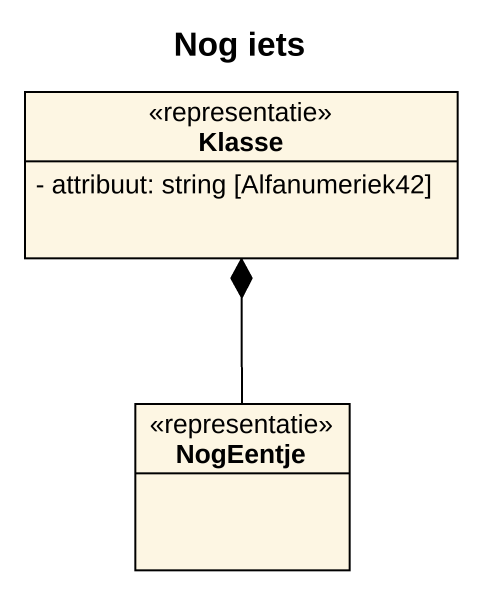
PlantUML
@startuml
title Nog iets
hide circle
hide empty members
skinparam classAttributeIconSize 0
class Klasse <<representatie>> {
  - attribuut: string [Alfanumeriek42]
}
class NogEentje <<representatie>>
NogEentje -up-* Klasse
@enduml
